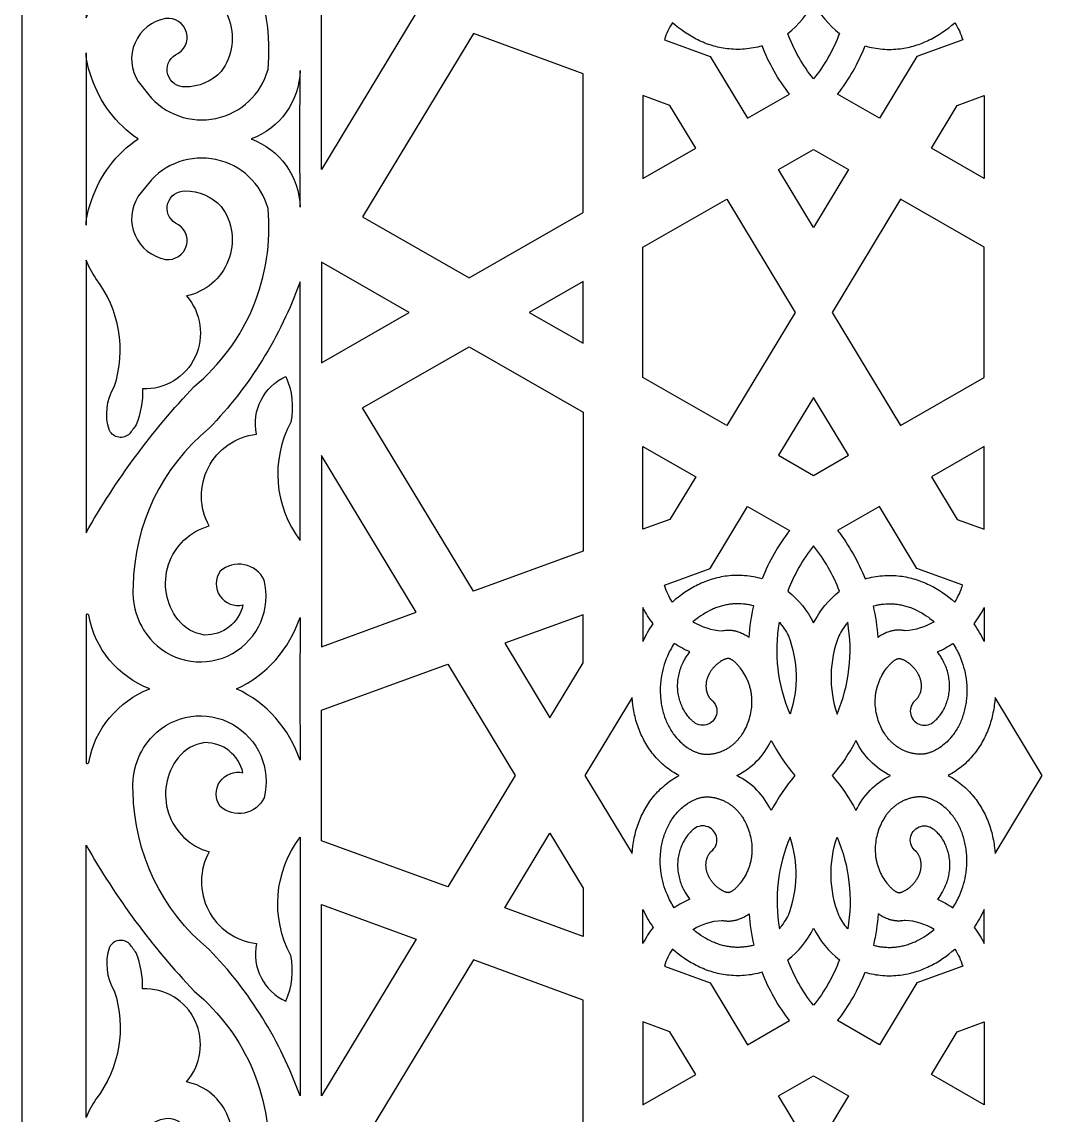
# Model space of a CAD drawing. Extents: x 481 to 1221, y 29 to 2104.
# Drawn here: x 481 to 958, y 1124 to 1635 of the extents above; entities that cross this region are included whole.
import ezdxf

# ---------------------------------------------------------------- set-up
doc = ezdxf.new("R2010")
doc.units = 0
doc.layers.add('DEFAULT_LAYER', color=1, linetype='CONTINUOUS')

msp = doc.modelspace()

# ---------------------------------------------------------------- linework, layer by layer
at = {"layer": 'DEFAULT_LAYER'}
for points in [[(481.12, 28.73), (1221.12, 28.73), (1221.12, 2103.73), (481.12, 2103.73)], [(621.12, 1655.34), (665.41, 1639.16), (621.12, 1565.92)], [(690.19, 1515.22), (743.43, 1545.75), (743.43, 1610.67), (692.14, 1629.4), (640.37, 1543.79)], [(783.99, 1595.86), (771.36, 1600.48), (771.36, 1561.76), (796.05, 1575.92)], [(918.25, 1595.86), (930.88, 1600.48), (930.88, 1561.76), (906.19, 1575.92)], [(834.74, 1565.91), (851.12, 1575.3), (867.5, 1565.91), (851.12, 1538.82)], [(842.49, 1499.12), (810.51, 1446.23), (771.36, 1468.68), (771.36, 1529.57), (810.51, 1552.01)], [(859.75, 1499.12), (891.73, 1446.23), (930.88, 1468.68), (930.88, 1529.57), (891.73, 1552.01)], [(621.12, 1522.63), (621.12, 1475.61), (662.12, 1499.12)], [(718.27, 1499.12), (743.43, 1484.69), (743.43, 1513.55)], [(690.19, 1483.02), (743.43, 1452.5), (743.43, 1387.57), (692.14, 1368.84), (640.37, 1454.46)], [(834.74, 1432.33), (851.12, 1422.94), (867.5, 1432.33), (851.12, 1459.42)], [(783.99, 1402.38), (771.36, 1397.76), (771.36, 1436.48), (796.05, 1422.32)], [(918.25, 1402.38), (930.88, 1397.76), (930.88, 1436.48), (906.19, 1422.32)], [(621.12, 1342.9), (665.41, 1359.08), (621.12, 1432.32)], [(727.93, 1309.66), (743.43, 1335.3), (743.43, 1357.83), (706.87, 1344.48)], [(621.12, 1313.17), (680.14, 1334.72), (711.61, 1282.67), (680.14, 1230.63), (621.12, 1252.18)], [(766.32, 1246.18), (766.46, 1247.99), (766.67, 1249.79), (766.8, 1250.69), (766.94, 1251.58), (767.1, 1252.47), (767.27, 1253.36), (767.46, 1254.25), (767.67, 1255.13), (767.89, 1256.01), (768.13, 1256.88), (768.39, 1257.75), (768.66, 1258.61), (768.94, 1259.47), (769.25, 1260.32), (769.57, 1261.17), (769.9, 1262.01), (770.25, 1262.84), (770.62, 1263.66), (771.01, 1264.48), (771.41, 1265.29), (771.82, 1266.09), (772.26, 1266.88), (772.71, 1267.66), (773.17, 1268.44), (773.66, 1269.2), (774.16, 1269.95), (774.67, 1270.7), (775.21, 1271.43), (775.76, 1272.15), (776.32, 1272.86), (776.95, 1273.61), (777.59, 1274.34), (778.25, 1275.06), (778.93, 1275.76), (779.63, 1276.45), (780.34, 1277.11), (781.07, 1277.76), (781.82, 1278.4), (782.57, 1279.01), (783.35, 1279.6), (784.14, 1280.17), (784.94, 1280.72), (785.75, 1281.24), (786.58, 1281.74), (787.42, 1282.22), (788.27, 1282.67), (787.42, 1283.13), (786.58, 1283.6), (785.75, 1284.11), (784.94, 1284.63), (784.14, 1285.18), (783.35, 1285.75), (782.57, 1286.34), (781.82, 1286.95), (781.07, 1287.58), (780.34, 1288.23), (779.63, 1288.9), (778.93, 1289.59), (778.25, 1290.29), (777.59, 1291.01), (776.95, 1291.74), (776.32, 1292.49), (775.76, 1293.2), (775.21, 1293.92), (774.67, 1294.65), (774.16, 1295.4), (773.66, 1296.15), (773.17, 1296.91), (772.71, 1297.69), (772.26, 1298.47), (771.82, 1299.26), (771.41, 1300.06), (771.01, 1300.87), (770.62, 1301.69), (770.25, 1302.51), (769.9, 1303.34), (769.57, 1304.18), (769.25, 1305.03), (768.94, 1305.88), (768.66, 1306.74), (768.39, 1307.6), (768.13, 1308.47), (767.89, 1309.34), (767.67, 1310.22), (767.46, 1311.1), (767.27, 1311.99), (767.1, 1312.88), (766.94, 1313.77), (766.8, 1314.66), (766.67, 1315.56), (766.46, 1317.36), (766.32, 1319.17), (744.25, 1282.67)], [(913.97, 1282.67), (914.82, 1282.22), (915.66, 1281.74), (916.49, 1281.24), (917.3, 1280.72), (918.1, 1280.17), (918.89, 1279.6), (919.67, 1279.01), (920.43, 1278.4), (921.17, 1277.76), (921.9, 1277.11), (922.61, 1276.45), (923.31, 1275.76), (923.99, 1275.06), (924.65, 1274.34), (925.29, 1273.61), (925.92, 1272.86), (926.49, 1272.15), (927.04, 1271.43), (927.57, 1270.7), (928.08, 1269.95), (928.58, 1269.2), (929.07, 1268.44), (929.53, 1267.66), (929.98, 1266.88), (930.42, 1266.09), (930.83, 1265.29), (931.24, 1264.48), (931.62, 1263.66), (931.99, 1262.84), (932.34, 1262.01), (932.68, 1261.17), (932.99, 1260.32), (933.3, 1259.47), (933.58, 1258.61), (933.86, 1257.75), (934.11, 1256.88), (934.35, 1256.01), (934.57, 1255.13), (934.78, 1254.25), (934.97, 1253.36), (935.14, 1252.47), (935.3, 1251.58), (935.45, 1250.69), (935.57, 1249.79), (935.78, 1247.99), (935.93, 1246.18), (958, 1282.67), (935.93, 1319.17), (935.78, 1317.36), (935.57, 1315.56), (935.45, 1314.66), (935.3, 1313.77), (935.14, 1312.88), (934.97, 1311.99), (934.78, 1311.1), (934.57, 1310.22), (934.35, 1309.34), (934.11, 1308.47), (933.86, 1307.6), (933.58, 1306.74), (933.3, 1305.88), (932.99, 1305.03), (932.68, 1304.18), (932.34, 1303.34), (931.99, 1302.51), (931.62, 1301.69), (931.24, 1300.87), (930.83, 1300.06), (930.42, 1299.26), (929.98, 1298.47), (929.53, 1297.69), (929.07, 1296.91), (928.58, 1296.15), (928.08, 1295.4), (927.57, 1294.65), (927.04, 1293.92), (926.49, 1293.2), (925.92, 1292.49), (925.29, 1291.74), (924.65, 1291.01), (923.99, 1290.29), (923.31, 1289.59), (922.61, 1288.9), (921.9, 1288.23), (921.17, 1287.58), (920.43, 1286.95), (919.67, 1286.34), (918.89, 1285.75), (918.1, 1285.18), (917.3, 1284.63), (916.49, 1284.11), (915.66, 1283.6), (914.82, 1283.13)], [(727.93, 1255.69), (743.43, 1230.05), (743.43, 1207.51), (706.87, 1220.86)], [(621.12, 1222.44), (665.41, 1206.27), (621.12, 1133.03)], [(690.19, 1082.33), (743.43, 1112.85), (743.43, 1177.78), (692.14, 1196.51), (640.37, 1110.89)], [(783.99, 1162.97), (771.36, 1167.58), (771.36, 1128.87), (796.05, 1143.03)], [(918.25, 1162.97), (930.88, 1167.58), (930.88, 1128.87), (906.19, 1143.03)], [(834.74, 1133.02), (851.12, 1142.41), (867.5, 1133.02), (851.12, 1105.93)]]:
    msp.add_lwpolyline(points, close=True, dxfattribs=at)
at = {"layer": 'DEFAULT_LAYER', "color": 0, "linetype": 'BYBLOCK'}
for points in [[(511.12, 1764.15), (511.12, 1636.79, -0.049502), (515.66, 1645.36, 0.249186), (524.33, 1695.94, -0.221174), (522.03, 1716.4, -0.503995), (531.48, 1717.92, -0.012908), (534.54, 1713.7, -0.104982), (537.54, 1696.99, -0.65857), (558.01, 1653.49, -0.545461), (574.32, 1611.65, -0.20519), (557.45, 1604.45, -0.770302), (552.89, 1619.48, 0.879331), (548.28, 1636.42, 0.536204), (535.51, 1606.95), (540.26, 1600.9, 0.608372), (596.19, 1612.67, 0.247353), (561.63, 1695.9, -0.061386)], [(511.12, 1620.47), (511.12, 1539.85, -0.087976), (513.73, 1551.47, -0.16599), (535.4, 1580.16, -0.16599), (513.73, 1608.85, -0.087976)], [(611.12, 1612.09, -0.307829), (588.26, 1580.16, -0.307829), (611.12, 1548.23), (611.03, 1580.16)], [(561.63, 1464.42, 0.247353), (596.19, 1547.65, 0.608372), (540.26, 1559.42), (535.51, 1553.37, 0.536204), (548.28, 1523.91, 0.879331), (552.89, 1540.84, -0.770302), (557.45, 1555.87, -0.20519), (574.32, 1548.67, -0.545461), (558.01, 1506.83, -0.65857), (537.54, 1463.33, -0.104982), (534.54, 1446.62, -0.012908), (531.48, 1442.4, -0.503995), (522.03, 1443.92, -0.221174), (524.33, 1464.38, 0.249186), (515.66, 1514.96, -0.049502), (511.12, 1523.53), (511.12, 1396.17, -0.061386)], [(568.65, 1444.96, 0.222108), (533.16, 1371.19, 0.219112), (542.45, 1345.09, 0.765251), (594.37, 1374.06, 0.497725), (573.77, 1378.14, 0.690956), (584.46, 1362.43, -0.356995), (566.53, 1348.34, -0.193457), (554.13, 1355.41, -0.533601), (568.64, 1399.32, -0.531304), (590.73, 1442.21, -0.349657), (604.46, 1469.15, -0.16007), (606.76, 1447.79, 0.291701), (611.12, 1392.51), (611.12, 1513.45, -0.107448)], [(511.12, 1288.46, 0.55483), (512.37, 1288.73, -0.263318), (540.93, 1323.19, -0.263318), (512.37, 1357.66, 0.55483), (511.12, 1357.93)], [(611.12, 1289.82, 0.206627), (581.46, 1323.19, 0.206627), (611.12, 1356.57), (611.01, 1323.19)], [(568.65, 1201.43, -0.222108), (533.16, 1275.2, -0.219112), (542.45, 1301.3, -0.765251), (594.37, 1272.32, -0.497725), (573.77, 1268.25, -0.690956), (584.46, 1283.96, 0.356995), (566.53, 1298.05, 0.193457), (554.13, 1290.98, 0.533601), (568.64, 1247.07, 0.531304), (590.73, 1204.18, 0.349657), (604.46, 1177.24, 0.16007), (606.76, 1198.6, -0.291701), (611.12, 1253.88), (611.12, 1132.94, 0.107448)], [(561.63, 1181.97, -0.247353), (596.19, 1098.74, -0.608372), (540.26, 1086.97), (535.51, 1093.02, -0.536204), (548.28, 1122.48, -0.879331), (552.89, 1105.55, 0.770302), (557.45, 1090.52, 0.20519), (574.32, 1097.72, 0.545461), (558.01, 1139.55, 0.65857), (537.54, 1183.06, 0.104982), (534.54, 1199.77, 0.012908), (531.48, 1203.99, 0.503995), (522.03, 1202.46, 0.221174), (524.33, 1182.01, -0.249186), (515.66, 1131.42, 0.049502), (511.12, 1122.86), (511.12, 1250.22, 0.061386)]]:
    msp.add_lwpolyline(points, format="xyb", close=True, dxfattribs=at)
at = {"layer": 'DEFAULT_LAYER'}
for points in [[(851.12, 1608.23, -0.079297), (839.02, 1629.47, 0.113638), (851.12, 1644.24, 0.113638), (863.22, 1629.47, -0.079297)], [(839.9, 1601.06, -0.071841), (827.07, 1623.63), (826.07, 1623.36), (825.06, 1623.11), (824.05, 1622.89), (823.03, 1622.69), (822.01, 1622.52), (820.98, 1622.37), (819.95, 1622.25), (818.91, 1622.16), (817.88, 1622.09), (816.84, 1622.04), (815.81, 1622.03), (814.77, 1622.04), (813.74, 1622.07), (812.71, 1622.13), (811.68, 1622.22), (810.66, 1622.33), (809.77, 1622.45), (808.89, 1622.59), (808.01, 1622.75), (807.13, 1622.93), (806.26, 1623.12), (805.4, 1623.34), (804.54, 1623.57), (803.68, 1623.82), (802.83, 1624.09), (801.98, 1624.38), (801.15, 1624.68), (800.31, 1625), (799.48, 1625.34), (798.66, 1625.69), (797.85, 1626.06), (797.04, 1626.45), (796.24, 1626.85), (795.44, 1627.26), (794.66, 1627.69), (793.88, 1628.14), (793.1, 1628.59), (792.34, 1629.07), (790.83, 1630.05), (789.36, 1631.09), (787.92, 1632.17), (786.51, 1633.31), (785.15, 1634.49, 0.073638), (781.44, 1626.53), (802.8, 1618.73), (820.29, 1589.81)], [(862.34, 1601.06, 0.071841), (875.17, 1623.63), (876.17, 1623.36), (877.18, 1623.11), (878.19, 1622.89), (879.21, 1622.69), (880.23, 1622.52), (881.26, 1622.37), (882.29, 1622.25), (883.33, 1622.16), (884.36, 1622.09), (885.4, 1622.04), (886.43, 1622.03), (887.47, 1622.04), (888.5, 1622.07), (889.53, 1622.13), (890.56, 1622.22), (891.58, 1622.33), (892.47, 1622.45), (893.35, 1622.59), (894.23, 1622.75), (895.11, 1622.93), (895.98, 1623.12), (896.84, 1623.34), (897.71, 1623.57), (898.56, 1623.82), (899.41, 1624.09), (900.26, 1624.38), (901.1, 1624.68), (901.93, 1625), (902.76, 1625.34), (903.58, 1625.69), (904.39, 1626.06), (905.2, 1626.45), (906, 1626.85), (906.8, 1627.26), (907.59, 1627.69), (908.37, 1628.14), (909.14, 1628.59), (909.9, 1629.07), (911.41, 1630.05), (912.88, 1631.09), (914.32, 1632.17), (915.73, 1633.31), (917.1, 1634.49, -0.073638), (920.8, 1626.53), (899.44, 1618.73), (881.95, 1589.81)], [(839.9, 1397.18, 0.071841), (827.07, 1374.61), (826.07, 1374.88), (825.06, 1375.13), (824.05, 1375.35), (823.03, 1375.55), (822.01, 1375.72), (820.98, 1375.87), (819.95, 1375.99), (818.91, 1376.08), (817.88, 1376.15), (816.84, 1376.2), (815.81, 1376.21), (814.77, 1376.21), (813.74, 1376.17), (812.71, 1376.11), (811.68, 1376.02), (810.66, 1375.91), (809.77, 1375.79), (808.89, 1375.65), (808.01, 1375.49), (807.13, 1375.31), (806.26, 1375.12), (805.4, 1374.9), (804.54, 1374.67), (803.68, 1374.42), (802.83, 1374.15), (801.98, 1373.86), (801.15, 1373.56), (800.31, 1373.24), (799.48, 1372.9), (798.66, 1372.55), (797.85, 1372.18), (797.04, 1371.79), (796.24, 1371.39), (795.44, 1370.98), (794.66, 1370.55), (793.88, 1370.11), (793.1, 1369.65), (792.34, 1369.18), (790.83, 1368.19), (789.36, 1367.15), (787.92, 1366.07), (786.51, 1364.93), (785.15, 1363.76, -0.073638), (781.44, 1371.71), (802.8, 1379.51), (820.29, 1408.43)], [(862.34, 1397.18, -0.071841), (875.17, 1374.61), (876.17, 1374.88), (877.18, 1375.13), (878.19, 1375.35), (879.21, 1375.55), (880.23, 1375.72), (881.26, 1375.87), (882.29, 1375.99), (883.33, 1376.08), (884.36, 1376.15), (885.4, 1376.2), (886.43, 1376.21), (887.47, 1376.21), (888.5, 1376.17), (889.53, 1376.11), (890.56, 1376.02), (891.58, 1375.91), (892.47, 1375.79), (893.35, 1375.65), (894.23, 1375.49), (895.11, 1375.31), (895.98, 1375.12), (896.84, 1374.9), (897.71, 1374.67), (898.56, 1374.42), (899.41, 1374.15), (900.26, 1373.86), (901.1, 1373.56), (901.93, 1373.24), (902.76, 1372.9), (903.58, 1372.55), (904.39, 1372.18), (905.2, 1371.79), (906, 1371.39), (906.8, 1370.98), (907.59, 1370.55), (908.37, 1370.11), (909.14, 1369.65), (909.9, 1369.18), (911.41, 1368.19), (912.88, 1367.15), (914.32, 1366.07), (915.73, 1364.93), (917.1, 1363.76, 0.073638), (920.8, 1371.71), (899.44, 1379.51), (881.95, 1408.43)], [(851.12, 1390.01, 0.079297), (839.02, 1368.77, -0.113638), (851.12, 1354, -0.113638), (863.22, 1368.77, 0.079297)], [(771.36, 1345.32, -0.042165), (776.14, 1353.6, -0.052169), (771.36, 1361.22)], [(820.99, 1347.27, -0.040906), (823.14, 1361.95), (822.25, 1362.18), (821.76, 1362.29), (821.28, 1362.4), (820.79, 1362.49), (820.29, 1362.58), (819.8, 1362.65), (819.31, 1362.72), (818.81, 1362.78), (818.32, 1362.84), (817.33, 1362.91), (816.83, 1362.94), (816.33, 1362.95), (815.84, 1362.96), (815.34, 1362.96), (814.84, 1362.95), (814.34, 1362.93), (813.86, 1362.91), (813.37, 1362.87), (812.88, 1362.83), (812.4, 1362.77), (811.86, 1362.7), (811.32, 1362.62), (810.78, 1362.53), (810.24, 1362.43), (809.69, 1362.31), (809.14, 1362.18), (808.59, 1362.04), (808.05, 1361.89), (807.51, 1361.73), (806.97, 1361.56), (806.43, 1361.38), (805.9, 1361.19), (805.35, 1360.98), (804.8, 1360.76), (804.26, 1360.53), (803.72, 1360.29), (802.66, 1359.79), (801.61, 1359.25), (800.54, 1358.65), (799.49, 1358.02), (798.47, 1357.36), (797.46, 1356.66), (796.77, 1356.15), (796.09, 1355.63), (795.42, 1355.1), (794.76, 1354.55, 0.119697), (808.26, 1350.35), (808.82, 1350.45), (809.38, 1350.53), (809.94, 1350.59), (810.22, 1350.61), (810.5, 1350.63), (810.78, 1350.64), (811.06, 1350.65), (811.34, 1350.65), (811.61, 1350.64), (811.89, 1350.64), (812.17, 1350.62), (812.44, 1350.6), (812.72, 1350.58), (812.99, 1350.55), (813.26, 1350.51), (813.54, 1350.47), (813.81, 1350.43), (814.08, 1350.37), (814.34, 1350.32), (814.61, 1350.26), (814.88, 1350.19), (815.15, 1350.12), (815.41, 1350.04), (815.94, 1349.88), (816.47, 1349.69), (816.99, 1349.49), (817.5, 1349.27), (818.02, 1349.03), (818.52, 1348.78), (819.03, 1348.51), (819.53, 1348.22), (820.02, 1347.92), (820.51, 1347.6)], [(881.25, 1347.27, 0.040906), (879.1, 1361.95), (879.99, 1362.18), (880.48, 1362.29), (880.97, 1362.4), (881.46, 1362.49), (881.95, 1362.58), (882.44, 1362.65), (882.93, 1362.72), (883.43, 1362.78), (883.92, 1362.84), (884.92, 1362.91), (885.41, 1362.94), (885.91, 1362.95), (886.41, 1362.96), (886.9, 1362.96), (887.4, 1362.95), (887.9, 1362.93), (888.38, 1362.91), (888.87, 1362.87), (889.36, 1362.83), (889.84, 1362.77), (890.39, 1362.7), (890.93, 1362.62), (891.46, 1362.53), (892, 1362.43), (892.55, 1362.31), (893.1, 1362.18), (893.65, 1362.04), (894.19, 1361.89), (894.74, 1361.73), (895.27, 1361.56), (895.81, 1361.38), (896.34, 1361.19), (896.89, 1360.98), (897.44, 1360.76), (897.98, 1360.53), (898.52, 1360.29), (899.58, 1359.79), (900.63, 1359.25), (901.7, 1358.65), (902.75, 1358.02), (903.78, 1357.36), (904.78, 1356.66), (905.47, 1356.15), (906.15, 1355.63), (906.83, 1355.1), (907.48, 1354.55, -0.119697), (893.98, 1350.35), (893.42, 1350.45), (892.86, 1350.53), (892.3, 1350.59), (892.02, 1350.61), (891.74, 1350.63), (891.46, 1350.64), (891.18, 1350.65), (890.9, 1350.65), (890.63, 1350.64), (890.35, 1350.64), (890.07, 1350.62), (889.8, 1350.6), (889.52, 1350.58), (889.25, 1350.55), (888.98, 1350.51), (888.71, 1350.47), (888.44, 1350.43), (888.17, 1350.37), (887.9, 1350.32), (887.63, 1350.26), (887.36, 1350.19), (887.09, 1350.12), (886.83, 1350.04), (886.3, 1349.88), (885.78, 1349.69), (885.25, 1349.49), (884.74, 1349.27), (884.23, 1349.03), (883.72, 1348.78), (883.21, 1348.51), (882.72, 1348.22), (882.22, 1347.92), (881.73, 1347.6)], [(930.88, 1345.32, 0.042165), (926.1, 1353.6, 0.052169), (930.88, 1361.22)], [(839.33, 1347.95, -0.175194), (840.13, 1311.39, -0.142079), (835.13, 1354.31, -0.057194)], [(862.91, 1347.95, 0.175194), (862.11, 1311.39, 0.142079), (867.11, 1354.31, 0.057194)], [(803.35, 1318.06, -1.00005), (795.26, 1307.56), (795.04, 1307.74), (794.82, 1307.92), (794.6, 1308.1), (794.38, 1308.29), (794.17, 1308.49), (793.96, 1308.69), (793.55, 1309.09), (793.15, 1309.52), (792.76, 1309.95), (792.39, 1310.41), (792.03, 1310.87), (791.68, 1311.34), (791.35, 1311.83), (791.03, 1312.32), (790.72, 1312.83), (790.43, 1313.34), (790.15, 1313.86), (789.89, 1314.39), (789.64, 1314.92), (789.35, 1315.57), (789.09, 1316.23), (788.85, 1316.9), (788.62, 1317.57), (788.42, 1318.25), (788.25, 1318.93), (788.09, 1319.62), (787.95, 1320.31), (787.84, 1321), (787.75, 1321.7), (787.67, 1322.4), (787.62, 1323.1), (787.59, 1323.8), (787.58, 1324.51), (787.59, 1325.21), (787.62, 1325.92), (787.67, 1326.62), (787.75, 1327.33), (787.84, 1328.03), (787.95, 1328.73), (788.09, 1329.44), (788.24, 1330.13), (788.41, 1330.83), (788.61, 1331.52), (788.82, 1332.21), (789.06, 1332.9), (789.31, 1333.58), (789.59, 1334.25), (789.88, 1334.92), (790.19, 1335.58), (790.53, 1336.24), (790.88, 1336.89), (791.15, 1337.36), (791.42, 1337.82), (791.71, 1338.27), (792, 1338.72), (792.31, 1339.17), (792.62, 1339.61), (792.94, 1340.05), (793.27, 1340.48, -0.0482), (785.97, 1344.45), (785.52, 1343.72), (785.08, 1342.98), (784.66, 1342.24), (784.25, 1341.49), (783.86, 1340.73), (783.48, 1339.96), (783.12, 1339.18), (782.78, 1338.4), (782.27, 1337.16), (781.8, 1335.9), (781.37, 1334.63), (780.98, 1333.35), (780.63, 1332.05), (780.33, 1330.74), (780.07, 1329.42), (779.86, 1328.1), (779.76, 1327.34), (779.67, 1326.59), (779.6, 1325.83), (779.55, 1325.07), (779.5, 1324.31), (779.48, 1323.54), (779.46, 1322.78), (779.47, 1322.02), (779.48, 1321.3), (779.51, 1320.57), (779.55, 1319.85), (779.61, 1319.12), (779.67, 1318.4), (779.76, 1317.68), (779.85, 1316.96), (779.96, 1316.24), (780.08, 1315.54), (780.21, 1314.84), (780.36, 1314.14), (780.52, 1313.45), (780.69, 1312.76), (780.88, 1312.07), (781.08, 1311.39), (781.3, 1310.71), (781.52, 1310.06), (781.75, 1309.41), (782, 1308.77), (782.26, 1308.13), (782.54, 1307.5), (782.82, 1306.88), (783.12, 1306.26), (783.44, 1305.64), (783.75, 1305.06), (784.08, 1304.48), (784.43, 1303.91), (784.78, 1303.35), (785.15, 1302.79), (785.53, 1302.25), (785.92, 1301.71), (786.33, 1301.19), (786.9, 1300.49), (787.5, 1299.81), (788.12, 1299.15), (788.76, 1298.51), (789.38, 1297.93), (790.02, 1297.37), (790.68, 1296.83), (791.36, 1296.31), (792.01, 1295.84), (792.35, 1295.62), (792.68, 1295.4), (793.03, 1295.19), (793.37, 1294.98), (793.72, 1294.79), (794.07, 1294.59), (794.4, 1294.42), (794.73, 1294.26), (795.06, 1294.1), (795.4, 1293.95), (795.74, 1293.81), (796.08, 1293.67), (796.42, 1293.54), (796.77, 1293.42), (797.09, 1293.31), (797.4, 1293.22), (797.72, 1293.13), (798.04, 1293.04), (798.36, 1292.97), (798.69, 1292.9), (799.01, 1292.84), (799.34, 1292.79), (799.66, 1292.75), (799.97, 1292.71), (800.29, 1292.68), (800.61, 1292.66), (800.93, 1292.65), (801.25, 1292.64), (801.57, 1292.65), (801.89, 1292.65), (802.24, 1292.67), (802.59, 1292.69), (802.94, 1292.72), (803.29, 1292.76), (803.63, 1292.81), (803.98, 1292.86), (804.33, 1292.92), (804.67, 1292.99), (805.04, 1293.06), (805.4, 1293.15), (805.77, 1293.24), (806.13, 1293.34), (806.49, 1293.44), (806.85, 1293.56), (807.2, 1293.68), (807.55, 1293.8), (807.92, 1293.94), (808.27, 1294.08), (808.63, 1294.23), (808.98, 1294.39), (809.33, 1294.55), (809.68, 1294.72), (810.02, 1294.9), (810.36, 1295.08), (810.69, 1295.26), (811.02, 1295.45), (811.34, 1295.65), (811.67, 1295.86), (811.98, 1296.07), (812.3, 1296.28), (812.6, 1296.5), (812.91, 1296.73), (813.22, 1296.97), (813.53, 1297.22), (813.83, 1297.48), (814.13, 1297.74), (814.42, 1298.01), (814.7, 1298.28), (814.98, 1298.56), (815.26, 1298.84), (815.54, 1299.14), (815.82, 1299.45), (816.09, 1299.76), (816.36, 1300.08), (816.62, 1300.41), (816.87, 1300.73), (817.12, 1301.07), (817.36, 1301.4), (817.61, 1301.76), (817.85, 1302.12), (818.31, 1302.85), (818.74, 1303.6), (819.16, 1304.36), (819.55, 1305.16), (819.92, 1305.97), (820.27, 1306.79), (820.59, 1307.62), (820.88, 1308.47), (821.15, 1309.33), (821.39, 1310.2), (821.61, 1311.08), (821.8, 1311.97), (821.96, 1312.88), (822.09, 1313.79), (822.2, 1314.7), (822.27, 1315.6), (822.31, 1316.49), (822.32, 1317.39), (822.3, 1318.29), (822.25, 1319.18), (822.21, 1319.62), (822.16, 1320.06), (822.11, 1320.5), (822.05, 1320.94), (821.98, 1321.38), (821.91, 1321.82), (821.82, 1322.26), (821.73, 1322.7), (821.63, 1323.14), (821.52, 1323.57), (821.4, 1324), (821.28, 1324.43), (821.15, 1324.86), (821.01, 1325.29), (820.85, 1325.73), (820.69, 1326.16), (820.53, 1326.6), (820.35, 1327.03), (820.16, 1327.45), (819.97, 1327.87), (819.77, 1328.29), (819.57, 1328.71), (819.16, 1329.48), (818.73, 1330.24), (818.27, 1330.98), (817.79, 1331.7), (817.32, 1332.37), (816.83, 1333.02), (816.57, 1333.34), (816.31, 1333.65), (816.04, 1333.96), (815.77, 1334.26), (815.52, 1334.53), (815.27, 1334.79), (815.01, 1335.05), (814.75, 1335.3), (814.42, 1335.59), (814.09, 1335.88), (813.87, 1336.06), (813.65, 1336.23), (813.42, 1336.4), (813.18, 1336.56), (813, 1336.68), (812.81, 1336.8), (812.62, 1336.91), (812.42, 1337.02), (812.28, 1337.09), (812.14, 1337.15), (812, 1337.21), (811.93, 1337.24), (811.85, 1337.27), (811.77, 1337.3), (811.73, 1337.32), (811.69, 1337.33), (811.64, 1337.34), (811.6, 1337.35), (811.56, 1337.36), (811.51, 1337.37), (811.47, 1337.38), (811.43, 1337.39), (811.39, 1337.39), (811.37, 1337.39), (811.35, 1337.39), (811.33, 1337.4), (811.31, 1337.4), (811.27, 1337.4), (811.22, 1337.4), (811.18, 1337.39), (811.14, 1337.39), (811.1, 1337.39), (811.02, 1337.38), (810.94, 1337.37), (810.86, 1337.36), (810.7, 1337.33), (810.55, 1337.29), (810.39, 1337.26), (810.28, 1337.22), (810.17, 1337.19), (809.95, 1337.12), (809.74, 1337.04), (809.52, 1336.96), (809.25, 1336.84), (808.98, 1336.72), (808.72, 1336.59), (808.46, 1336.45), (808.27, 1336.34), (808.07, 1336.23), (807.69, 1335.99), (807.31, 1335.74), (806.95, 1335.48), (806.64, 1335.25), (806.34, 1335.01), (806.05, 1334.76), (805.76, 1334.51), (805.47, 1334.24), (805.18, 1333.97), (804.9, 1333.68), (804.63, 1333.4), (804.37, 1333.1), (804.11, 1332.8), (803.86, 1332.5), (803.61, 1332.19), (803.39, 1331.88), (803.17, 1331.58), (802.96, 1331.26), (802.75, 1330.94), (802.63, 1330.74), (802.5, 1330.52), (802.38, 1330.31), (802.27, 1330.1), (802.16, 1329.88), (802.05, 1329.66), (801.94, 1329.44), (801.85, 1329.22), (801.74, 1328.96), (801.63, 1328.7), (801.54, 1328.44), (801.44, 1328.17), (801.36, 1327.91), (801.28, 1327.64), (801.21, 1327.37), (801.14, 1327.1), (801.06, 1326.73), (800.99, 1326.35), (800.93, 1325.97), (800.89, 1325.6), (800.85, 1325.22), (800.84, 1324.83), (800.83, 1324.64), (800.83, 1324.45), (800.83, 1324.26), (800.84, 1324.07), (800.85, 1323.83), (800.87, 1323.59), (800.89, 1323.35), (800.92, 1323.11), (800.96, 1322.87), (801, 1322.63), (801.05, 1322.39), (801.1, 1322.16), (801.16, 1321.93), (801.22, 1321.7), (801.29, 1321.48), (801.36, 1321.26), (801.44, 1321.04), (801.52, 1320.82), (801.61, 1320.6), (801.7, 1320.39), (801.8, 1320.18), (801.91, 1319.98), (802.01, 1319.78), (802.13, 1319.58), (802.23, 1319.4), (802.35, 1319.23), (802.46, 1319.05), (802.58, 1318.89), (802.68, 1318.76), (802.79, 1318.63), (802.89, 1318.5), (803, 1318.38), (803.07, 1318.31), (803.14, 1318.24), (803.21, 1318.18), (803.28, 1318.11), (803.32, 1318.09)], [(898.89, 1318.06, 1.00005), (906.98, 1307.56), (907.2, 1307.74), (907.43, 1307.92), (907.64, 1308.1), (907.86, 1308.29), (908.07, 1308.49), (908.28, 1308.69), (908.69, 1309.09), (909.09, 1309.52), (909.48, 1309.95), (909.85, 1310.41), (910.21, 1310.87), (910.56, 1311.34), (910.89, 1311.83), (911.21, 1312.32), (911.52, 1312.83), (911.81, 1313.34), (912.09, 1313.86), (912.35, 1314.39), (912.6, 1314.92), (912.89, 1315.57), (913.15, 1316.23), (913.4, 1316.9), (913.62, 1317.57), (913.82, 1318.25), (913.99, 1318.93), (914.15, 1319.62), (914.29, 1320.31), (914.4, 1321), (914.5, 1321.7), (914.57, 1322.4), (914.62, 1323.1), (914.65, 1323.8), (914.66, 1324.51), (914.65, 1325.21), (914.62, 1325.92), (914.57, 1326.62), (914.5, 1327.33), (914.4, 1328.03), (914.29, 1328.73), (914.16, 1329.44), (914, 1330.13), (913.83, 1330.83), (913.63, 1331.52), (913.42, 1332.21), (913.18, 1332.9), (912.93, 1333.58), (912.66, 1334.25), (912.36, 1334.92), (912.05, 1335.58), (911.71, 1336.24), (911.36, 1336.89), (911.09, 1337.36), (910.82, 1337.82), (910.53, 1338.27), (910.24, 1338.72), (909.93, 1339.17), (909.62, 1339.61), (909.3, 1340.05), (908.97, 1340.48, 0.0482), (916.27, 1344.45), (916.72, 1343.72), (917.16, 1342.98), (917.58, 1342.24), (917.99, 1341.49), (918.38, 1340.73), (918.76, 1339.96), (919.12, 1339.18), (919.46, 1338.4), (919.97, 1337.16), (920.44, 1335.9), (920.87, 1334.63), (921.26, 1333.35), (921.61, 1332.05), (921.91, 1330.74), (922.17, 1329.42), (922.38, 1328.1), (922.48, 1327.34), (922.57, 1326.59), (922.64, 1325.83), (922.69, 1325.07), (922.74, 1324.31), (922.76, 1323.54), (922.78, 1322.78), (922.78, 1322.02), (922.76, 1321.3), (922.73, 1320.57), (922.69, 1319.85), (922.64, 1319.12), (922.57, 1318.4), (922.49, 1317.68), (922.39, 1316.96), (922.28, 1316.24), (922.16, 1315.54), (922.03, 1314.84), (921.88, 1314.14), (921.72, 1313.45), (921.55, 1312.76), (921.36, 1312.07), (921.16, 1311.39), (920.94, 1310.71), (920.72, 1310.06), (920.49, 1309.41), (920.24, 1308.77), (919.98, 1308.13), (919.71, 1307.5), (919.42, 1306.88), (919.12, 1306.26), (918.8, 1305.64), (918.49, 1305.06), (918.16, 1304.48), (917.81, 1303.91), (917.46, 1303.35), (917.09, 1302.79), (916.71, 1302.25), (916.32, 1301.71), (915.91, 1301.19), (915.34, 1300.49), (914.74, 1299.81), (914.12, 1299.15), (913.48, 1298.51), (912.86, 1297.93), (912.22, 1297.37), (911.56, 1296.83), (910.89, 1296.31), (910.23, 1295.84), (909.9, 1295.62), (909.56, 1295.4), (909.22, 1295.19), (908.87, 1294.98), (908.52, 1294.79), (908.17, 1294.59), (907.84, 1294.42), (907.51, 1294.26), (907.18, 1294.1), (906.84, 1293.95), (906.5, 1293.81), (906.16, 1293.67), (905.82, 1293.54), (905.47, 1293.42), (905.16, 1293.31), (904.84, 1293.22), (904.52, 1293.13), (904.2, 1293.04), (903.88, 1292.97), (903.55, 1292.9), (903.23, 1292.84), (902.9, 1292.79), (902.58, 1292.75), (902.27, 1292.71), (901.95, 1292.68), (901.63, 1292.66), (901.31, 1292.65), (900.99, 1292.64), (900.67, 1292.65), (900.35, 1292.65), (900, 1292.67), (899.65, 1292.69), (899.3, 1292.72), (898.95, 1292.76), (898.61, 1292.81), (898.26, 1292.86), (897.91, 1292.92), (897.57, 1292.99), (897.2, 1293.06), (896.84, 1293.15), (896.47, 1293.24), (896.11, 1293.34), (895.75, 1293.44), (895.4, 1293.56), (895.04, 1293.68), (894.69, 1293.8), (894.33, 1293.94), (893.97, 1294.08), (893.61, 1294.23), (893.26, 1294.39), (892.91, 1294.55), (892.57, 1294.72), (892.22, 1294.9), (891.88, 1295.08), (891.55, 1295.26), (891.22, 1295.45), (890.9, 1295.65), (890.58, 1295.86), (890.26, 1296.07), (889.95, 1296.28), (889.64, 1296.5), (889.33, 1296.73), (889.02, 1296.97), (888.71, 1297.22), (888.41, 1297.48), (888.12, 1297.74), (887.82, 1298.01), (887.54, 1298.28), (887.26, 1298.56), (886.98, 1298.84), (886.7, 1299.14), (886.42, 1299.45), (886.15, 1299.76), (885.88, 1300.08), (885.62, 1300.41), (885.37, 1300.73), (885.12, 1301.07), (884.88, 1301.4), (884.63, 1301.76), (884.39, 1302.12), (883.93, 1302.85), (883.5, 1303.6), (883.09, 1304.36), (882.69, 1305.16), (882.32, 1305.97), (881.97, 1306.79), (881.66, 1307.62), (881.36, 1308.47), (881.09, 1309.33), (880.85, 1310.2), (880.63, 1311.08), (880.44, 1311.97), (880.28, 1312.88), (880.15, 1313.79), (880.05, 1314.7), (879.97, 1315.6), (879.93, 1316.49), (879.92, 1317.39), (879.94, 1318.29), (880, 1319.18), (880.03, 1319.62), (880.08, 1320.06), (880.13, 1320.5), (880.19, 1320.94), (880.26, 1321.38), (880.34, 1321.82), (880.42, 1322.26), (880.51, 1322.7), (880.61, 1323.14), (880.72, 1323.57), (880.84, 1324), (880.96, 1324.43), (881.1, 1324.86), (881.23, 1325.29), (881.39, 1325.73), (881.55, 1326.16), (881.72, 1326.6), (881.89, 1327.03), (882.08, 1327.45), (882.27, 1327.87), (882.47, 1328.29), (882.67, 1328.71), (883.08, 1329.48), (883.51, 1330.24), (883.97, 1330.98), (884.45, 1331.7), (884.92, 1332.37), (885.42, 1333.02), (885.67, 1333.34), (885.93, 1333.65), (886.2, 1333.96), (886.47, 1334.26), (886.72, 1334.53), (886.97, 1334.79), (887.23, 1335.05), (887.49, 1335.3), (887.82, 1335.59), (888.15, 1335.88), (888.37, 1336.06), (888.6, 1336.23), (888.83, 1336.4), (889.06, 1336.56), (889.24, 1336.68), (889.43, 1336.8), (889.63, 1336.91), (889.82, 1337.02), (889.96, 1337.09), (890.1, 1337.15), (890.24, 1337.21), (890.31, 1337.24), (890.39, 1337.27), (890.47, 1337.3), (890.51, 1337.32), (890.56, 1337.33), (890.6, 1337.34), (890.64, 1337.35), (890.68, 1337.36), (890.73, 1337.37), (890.77, 1337.38), (890.81, 1337.39), (890.85, 1337.39), (890.87, 1337.39), (890.89, 1337.39), (890.91, 1337.4), (890.93, 1337.4), (890.98, 1337.4), (891.02, 1337.4), (891.06, 1337.39), (891.1, 1337.39), (891.14, 1337.39), (891.23, 1337.38), (891.3, 1337.37), (891.38, 1337.36), (891.54, 1337.33), (891.69, 1337.29), (891.85, 1337.26), (891.96, 1337.22), (892.07, 1337.19), (892.29, 1337.12), (892.51, 1337.04), (892.72, 1336.96), (892.99, 1336.84), (893.26, 1336.72), (893.52, 1336.59), (893.78, 1336.45), (893.98, 1336.34), (894.17, 1336.23), (894.55, 1335.99), (894.93, 1335.74), (895.29, 1335.48), (895.6, 1335.25), (895.9, 1335.01), (896.19, 1334.76), (896.48, 1334.51), (896.77, 1334.24), (897.06, 1333.97), (897.34, 1333.68), (897.61, 1333.4), (897.88, 1333.1), (898.13, 1332.8), (898.38, 1332.5), (898.63, 1332.19), (898.85, 1331.88), (899.07, 1331.58), (899.28, 1331.26), (899.49, 1330.94), (899.62, 1330.74), (899.74, 1330.52), (899.86, 1330.31), (899.97, 1330.1), (900.09, 1329.88), (900.19, 1329.66), (900.3, 1329.44), (900.4, 1329.22), (900.51, 1328.96), (900.61, 1328.7), (900.71, 1328.44), (900.8, 1328.17), (900.88, 1327.91), (900.96, 1327.64), (901.04, 1327.37), (901.1, 1327.1), (901.18, 1326.73), (901.25, 1326.35), (901.31, 1325.97), (901.36, 1325.6), (901.39, 1325.22), (901.41, 1324.83), (901.41, 1324.64), (901.41, 1324.45), (901.41, 1324.26), (901.4, 1324.07), (901.39, 1323.83), (901.37, 1323.59), (901.35, 1323.35), (901.32, 1323.11), (901.28, 1322.87), (901.24, 1322.63), (901.19, 1322.39), (901.14, 1322.16), (901.09, 1321.93), (901.02, 1321.7), (900.96, 1321.48), (900.88, 1321.26), (900.8, 1321.04), (900.72, 1320.82), (900.63, 1320.6), (900.54, 1320.39), (900.44, 1320.18), (900.34, 1319.98), (900.23, 1319.78), (900.11, 1319.58), (900.01, 1319.4), (899.9, 1319.23), (899.78, 1319.05), (899.66, 1318.89), (899.56, 1318.76), (899.46, 1318.63), (899.35, 1318.5), (899.24, 1318.38), (899.17, 1318.31), (899.1, 1318.24), (899.03, 1318.18), (898.96, 1318.11), (898.93, 1318.09)], [(831.32, 1299.06, 0.05462), (842.41, 1282.67, 0.05462), (831.32, 1266.29, 0.17), (815.21, 1282.67, 0.17)], [(859.83, 1282.67, -0.05462), (870.92, 1266.29, -0.17), (887.03, 1282.67, -0.17), (870.92, 1299.06, -0.05462)], [(803.35, 1247.29, 1.00005), (795.26, 1257.79), (795.04, 1257.61), (794.82, 1257.43), (794.6, 1257.24), (794.38, 1257.05), (794.17, 1256.86), (793.96, 1256.66), (793.55, 1256.25), (793.15, 1255.83), (792.76, 1255.39), (792.39, 1254.94), (792.03, 1254.48), (791.68, 1254.01), (791.35, 1253.52), (791.03, 1253.03), (790.72, 1252.52), (790.43, 1252.01), (790.15, 1251.49), (789.89, 1250.96), (789.64, 1250.43), (789.35, 1249.78), (789.09, 1249.12), (788.85, 1248.45), (788.62, 1247.78), (788.42, 1247.1), (788.25, 1246.42), (788.09, 1245.73), (787.95, 1245.04), (787.84, 1244.35), (787.75, 1243.65), (787.67, 1242.95), (787.62, 1242.25), (787.59, 1241.55), (787.58, 1240.84), (787.59, 1240.14), (787.62, 1239.43), (787.67, 1238.73), (787.75, 1238.02), (787.84, 1237.32), (787.95, 1236.61), (788.09, 1235.91), (788.24, 1235.22), (788.41, 1234.52), (788.61, 1233.83), (788.82, 1233.14), (789.06, 1232.45), (789.31, 1231.77), (789.59, 1231.1), (789.88, 1230.43), (790.19, 1229.76), (790.53, 1229.11), (790.88, 1228.46), (791.15, 1227.99), (791.42, 1227.53), (791.71, 1227.08), (792, 1226.63), (792.31, 1226.18), (792.62, 1225.74), (792.94, 1225.3), (793.27, 1224.87, 0.0482), (785.97, 1220.9), (785.52, 1221.63), (785.08, 1222.37), (784.66, 1223.11), (784.25, 1223.86), (783.86, 1224.62), (783.48, 1225.39), (783.12, 1226.16), (782.78, 1226.95), (782.27, 1228.19), (781.8, 1229.45), (781.37, 1230.72), (780.98, 1232), (780.63, 1233.3), (780.33, 1234.61), (780.07, 1235.93), (779.86, 1237.25), (779.76, 1238.01), (779.67, 1238.76), (779.6, 1239.52), (779.55, 1240.28), (779.5, 1241.04), (779.48, 1241.8), (779.46, 1242.57), (779.47, 1243.33), (779.48, 1244.05), (779.51, 1244.78), (779.55, 1245.5), (779.61, 1246.23), (779.67, 1246.95), (779.76, 1247.67), (779.85, 1248.39), (779.96, 1249.11), (780.08, 1249.81), (780.21, 1250.51), (780.36, 1251.2), (780.52, 1251.9), (780.69, 1252.59), (780.88, 1253.27), (781.08, 1253.96), (781.3, 1254.64), (781.52, 1255.29), (781.75, 1255.94), (782, 1256.58), (782.26, 1257.22), (782.54, 1257.85), (782.82, 1258.47), (783.12, 1259.09), (783.44, 1259.71), (783.75, 1260.29), (784.08, 1260.87), (784.43, 1261.44), (784.78, 1262), (785.15, 1262.55), (785.53, 1263.1), (785.92, 1263.64), (786.33, 1264.16), (786.9, 1264.86), (787.5, 1265.54), (788.12, 1266.2), (788.76, 1266.84), (789.38, 1267.42), (790.02, 1267.98), (790.68, 1268.52), (791.36, 1269.04), (792.01, 1269.5), (792.35, 1269.73), (792.68, 1269.95), (793.03, 1270.16), (793.37, 1270.36), (793.72, 1270.56), (794.07, 1270.76), (794.4, 1270.93), (794.73, 1271.09), (795.06, 1271.25), (795.4, 1271.4), (795.74, 1271.54), (796.08, 1271.68), (796.42, 1271.81), (796.77, 1271.93), (797.09, 1272.03), (797.4, 1272.13), (797.72, 1272.22), (798.04, 1272.3), (798.36, 1272.38), (798.69, 1272.45), (799.01, 1272.51), (799.34, 1272.56), (799.66, 1272.6), (799.97, 1272.64), (800.29, 1272.67), (800.61, 1272.69), (800.93, 1272.7), (801.25, 1272.7), (801.57, 1272.7), (801.89, 1272.7), (802.24, 1272.68), (802.59, 1272.66), (802.94, 1272.63), (803.29, 1272.59), (803.63, 1272.54), (803.98, 1272.49), (804.33, 1272.43), (804.67, 1272.36), (805.04, 1272.29), (805.4, 1272.2), (805.77, 1272.11), (806.13, 1272.01), (806.49, 1271.9), (806.85, 1271.79), (807.2, 1271.67), (807.55, 1271.55), (807.92, 1271.41), (808.27, 1271.27), (808.63, 1271.12), (808.98, 1270.96), (809.33, 1270.8), (809.68, 1270.63), (810.02, 1270.45), (810.36, 1270.27), (810.69, 1270.09), (811.02, 1269.89), (811.34, 1269.7), (811.67, 1269.49), (811.98, 1269.28), (812.3, 1269.07), (812.6, 1268.85), (812.91, 1268.62), (813.22, 1268.38), (813.53, 1268.13), (813.83, 1267.87), (814.13, 1267.61), (814.42, 1267.34), (814.7, 1267.07), (814.98, 1266.79), (815.26, 1266.51), (815.54, 1266.21), (815.82, 1265.9), (816.09, 1265.59), (816.36, 1265.27), (816.62, 1264.94), (816.87, 1264.62), (817.12, 1264.28), (817.36, 1263.95), (817.61, 1263.59), (817.85, 1263.23), (818.31, 1262.5), (818.74, 1261.75), (819.16, 1260.99), (819.55, 1260.19), (819.92, 1259.38), (820.27, 1258.56), (820.59, 1257.73), (820.88, 1256.88), (821.15, 1256.02), (821.39, 1255.15), (821.61, 1254.27), (821.8, 1253.37), (821.96, 1252.47), (822.09, 1251.56), (822.2, 1250.65), (822.27, 1249.75), (822.31, 1248.86), (822.32, 1247.96), (822.3, 1247.06), (822.25, 1246.17), (822.21, 1245.73), (822.16, 1245.29), (822.11, 1244.84), (822.05, 1244.4), (821.98, 1243.97), (821.91, 1243.53), (821.82, 1243.09), (821.73, 1242.65), (821.63, 1242.21), (821.52, 1241.78), (821.4, 1241.35), (821.28, 1240.91), (821.15, 1240.49), (821.01, 1240.06), (820.85, 1239.62), (820.69, 1239.19), (820.53, 1238.75), (820.35, 1238.32), (820.16, 1237.9), (819.97, 1237.47), (819.77, 1237.05), (819.57, 1236.64), (819.16, 1235.87), (818.73, 1235.11), (818.27, 1234.37), (817.79, 1233.64), (817.32, 1232.98), (816.83, 1232.33), (816.57, 1232.01), (816.31, 1231.7), (816.04, 1231.39), (815.77, 1231.08), (815.52, 1230.82), (815.27, 1230.56), (815.01, 1230.3), (814.75, 1230.05), (814.42, 1229.76), (814.09, 1229.47), (813.87, 1229.29), (813.65, 1229.12), (813.42, 1228.95), (813.18, 1228.79), (813, 1228.67), (812.81, 1228.55), (812.62, 1228.44), (812.42, 1228.33), (812.28, 1228.26), (812.14, 1228.2), (812, 1228.13), (811.93, 1228.11), (811.85, 1228.08), (811.77, 1228.05), (811.73, 1228.03), (811.69, 1228.02), (811.64, 1228.01), (811.6, 1228), (811.56, 1227.99), (811.51, 1227.98), (811.47, 1227.97), (811.43, 1227.96), (811.39, 1227.96), (811.37, 1227.96), (811.35, 1227.95), (811.33, 1227.95), (811.31, 1227.95), (811.27, 1227.95), (811.22, 1227.95), (811.18, 1227.95), (811.14, 1227.96), (811.1, 1227.96), (811.02, 1227.97), (810.94, 1227.98), (810.86, 1227.99), (810.7, 1228.02), (810.55, 1228.06), (810.39, 1228.09), (810.28, 1228.12), (810.17, 1228.16), (809.95, 1228.23), (809.74, 1228.31), (809.52, 1228.39), (809.25, 1228.51), (808.98, 1228.63), (808.72, 1228.76), (808.46, 1228.9), (808.27, 1229.01), (808.07, 1229.12), (807.69, 1229.36), (807.31, 1229.61), (806.95, 1229.87), (806.64, 1230.1), (806.34, 1230.34), (806.05, 1230.59), (805.76, 1230.84), (805.47, 1231.11), (805.18, 1231.38), (804.9, 1231.66), (804.63, 1231.95), (804.37, 1232.25), (804.11, 1232.54), (803.86, 1232.85), (803.61, 1233.16), (803.39, 1233.46), (803.17, 1233.77), (802.96, 1234.09), (802.75, 1234.41), (802.63, 1234.61), (802.5, 1234.82), (802.38, 1235.04), (802.27, 1235.25), (802.16, 1235.47), (802.05, 1235.69), (801.94, 1235.91), (801.85, 1236.13), (801.74, 1236.39), (801.63, 1236.65), (801.54, 1236.91), (801.44, 1237.18), (801.36, 1237.44), (801.28, 1237.71), (801.21, 1237.98), (801.14, 1238.25), (801.06, 1238.62), (800.99, 1239), (800.93, 1239.38), (800.89, 1239.75), (800.85, 1240.13), (800.84, 1240.51), (800.83, 1240.7), (800.83, 1240.9), (800.83, 1241.09), (800.84, 1241.28), (800.85, 1241.52), (800.87, 1241.76), (800.89, 1242), (800.92, 1242.24), (800.96, 1242.48), (801, 1242.72), (801.05, 1242.96), (801.1, 1243.19), (801.16, 1243.42), (801.22, 1243.65), (801.29, 1243.87), (801.36, 1244.09), (801.44, 1244.31), (801.52, 1244.53), (801.61, 1244.75), (801.7, 1244.96), (801.8, 1245.17), (801.91, 1245.37), (802.01, 1245.57), (802.13, 1245.77), (802.23, 1245.95), (802.35, 1246.12), (802.46, 1246.29), (802.58, 1246.46), (802.68, 1246.59), (802.79, 1246.72), (802.89, 1246.85), (803, 1246.97), (803.07, 1247.04), (803.14, 1247.11), (803.21, 1247.17), (803.28, 1247.23), (803.32, 1247.26)], [(898.89, 1247.29, -1.00005), (906.98, 1257.79), (907.2, 1257.61), (907.43, 1257.43), (907.64, 1257.24), (907.86, 1257.05), (908.07, 1256.86), (908.28, 1256.66), (908.69, 1256.25), (909.09, 1255.83), (909.48, 1255.39), (909.85, 1254.94), (910.21, 1254.48), (910.56, 1254.01), (910.89, 1253.52), (911.21, 1253.03), (911.52, 1252.52), (911.81, 1252.01), (912.09, 1251.49), (912.35, 1250.96), (912.6, 1250.43), (912.89, 1249.78), (913.15, 1249.12), (913.4, 1248.45), (913.62, 1247.78), (913.82, 1247.1), (913.99, 1246.42), (914.15, 1245.73), (914.29, 1245.04), (914.4, 1244.35), (914.5, 1243.65), (914.57, 1242.95), (914.62, 1242.25), (914.65, 1241.55), (914.66, 1240.84), (914.65, 1240.14), (914.62, 1239.43), (914.57, 1238.73), (914.5, 1238.02), (914.4, 1237.32), (914.29, 1236.61), (914.16, 1235.91), (914, 1235.22), (913.83, 1234.52), (913.63, 1233.83), (913.42, 1233.14), (913.18, 1232.45), (912.93, 1231.77), (912.66, 1231.1), (912.36, 1230.43), (912.05, 1229.76), (911.71, 1229.11), (911.36, 1228.46), (911.09, 1227.99), (910.82, 1227.53), (910.53, 1227.08), (910.24, 1226.63), (909.93, 1226.18), (909.62, 1225.74), (909.3, 1225.3), (908.97, 1224.87, -0.0482), (916.27, 1220.9), (916.72, 1221.63), (917.16, 1222.37), (917.58, 1223.11), (917.99, 1223.86), (918.38, 1224.62), (918.76, 1225.39), (919.12, 1226.16), (919.46, 1226.95), (919.97, 1228.19), (920.44, 1229.45), (920.87, 1230.72), (921.26, 1232), (921.61, 1233.3), (921.91, 1234.61), (922.17, 1235.93), (922.38, 1237.25), (922.48, 1238.01), (922.57, 1238.76), (922.64, 1239.52), (922.69, 1240.28), (922.74, 1241.04), (922.76, 1241.8), (922.78, 1242.57), (922.78, 1243.33), (922.76, 1244.05), (922.73, 1244.78), (922.69, 1245.5), (922.64, 1246.23), (922.57, 1246.95), (922.49, 1247.67), (922.39, 1248.39), (922.28, 1249.11), (922.16, 1249.81), (922.03, 1250.51), (921.88, 1251.2), (921.72, 1251.9), (921.55, 1252.59), (921.36, 1253.27), (921.16, 1253.96), (920.94, 1254.64), (920.72, 1255.29), (920.49, 1255.94), (920.24, 1256.58), (919.98, 1257.22), (919.71, 1257.85), (919.42, 1258.47), (919.12, 1259.09), (918.8, 1259.71), (918.49, 1260.29), (918.16, 1260.87), (917.81, 1261.44), (917.46, 1262), (917.09, 1262.55), (916.71, 1263.1), (916.32, 1263.64), (915.91, 1264.16), (915.34, 1264.86), (914.74, 1265.54), (914.12, 1266.2), (913.48, 1266.84), (912.86, 1267.42), (912.22, 1267.98), (911.56, 1268.52), (910.89, 1269.04), (910.23, 1269.5), (909.9, 1269.73), (909.56, 1269.95), (909.22, 1270.16), (908.87, 1270.36), (908.52, 1270.56), (908.17, 1270.76), (907.84, 1270.93), (907.51, 1271.09), (907.18, 1271.25), (906.84, 1271.4), (906.5, 1271.54), (906.16, 1271.68), (905.82, 1271.81), (905.47, 1271.93), (905.16, 1272.03), (904.84, 1272.13), (904.52, 1272.22), (904.2, 1272.3), (903.88, 1272.38), (903.55, 1272.45), (903.23, 1272.51), (902.9, 1272.56), (902.58, 1272.6), (902.27, 1272.64), (901.95, 1272.67), (901.63, 1272.69), (901.31, 1272.7), (900.99, 1272.7), (900.67, 1272.7), (900.35, 1272.7), (900, 1272.68), (899.65, 1272.66), (899.3, 1272.63), (898.95, 1272.59), (898.61, 1272.54), (898.26, 1272.49), (897.91, 1272.43), (897.57, 1272.36), (897.2, 1272.29), (896.84, 1272.2), (896.47, 1272.11), (896.11, 1272.01), (895.75, 1271.9), (895.4, 1271.79), (895.04, 1271.67), (894.69, 1271.55), (894.33, 1271.41), (893.97, 1271.27), (893.61, 1271.12), (893.26, 1270.96), (892.91, 1270.8), (892.57, 1270.63), (892.22, 1270.45), (891.88, 1270.27), (891.55, 1270.09), (891.22, 1269.89), (890.9, 1269.7), (890.58, 1269.49), (890.26, 1269.28), (889.95, 1269.07), (889.64, 1268.85), (889.33, 1268.62), (889.02, 1268.38), (888.71, 1268.13), (888.41, 1267.87), (888.12, 1267.61), (887.82, 1267.34), (887.54, 1267.07), (887.26, 1266.79), (886.98, 1266.51), (886.7, 1266.21), (886.42, 1265.9), (886.15, 1265.59), (885.88, 1265.27), (885.62, 1264.94), (885.37, 1264.62), (885.12, 1264.28), (884.88, 1263.95), (884.63, 1263.59), (884.39, 1263.23), (883.93, 1262.5), (883.5, 1261.75), (883.09, 1260.99), (882.69, 1260.19), (882.32, 1259.38), (881.97, 1258.56), (881.66, 1257.73), (881.36, 1256.88), (881.09, 1256.02), (880.85, 1255.15), (880.63, 1254.27), (880.44, 1253.37), (880.28, 1252.47), (880.15, 1251.56), (880.05, 1250.65), (879.97, 1249.75), (879.93, 1248.86), (879.92, 1247.96), (879.94, 1247.06), (880, 1246.17), (880.03, 1245.73), (880.08, 1245.29), (880.13, 1244.84), (880.19, 1244.4), (880.26, 1243.97), (880.34, 1243.53), (880.42, 1243.09), (880.51, 1242.65), (880.61, 1242.21), (880.72, 1241.78), (880.84, 1241.35), (880.96, 1240.91), (881.1, 1240.49), (881.23, 1240.06), (881.39, 1239.62), (881.55, 1239.19), (881.72, 1238.75), (881.89, 1238.32), (882.08, 1237.9), (882.27, 1237.47), (882.47, 1237.05), (882.67, 1236.64), (883.08, 1235.87), (883.51, 1235.11), (883.97, 1234.37), (884.45, 1233.64), (884.92, 1232.98), (885.42, 1232.33), (885.67, 1232.01), (885.93, 1231.7), (886.2, 1231.39), (886.47, 1231.08), (886.72, 1230.82), (886.97, 1230.56), (887.23, 1230.3), (887.49, 1230.05), (887.82, 1229.76), (888.15, 1229.47), (888.37, 1229.29), (888.6, 1229.12), (888.83, 1228.95), (889.06, 1228.79), (889.24, 1228.67), (889.43, 1228.55), (889.63, 1228.44), (889.82, 1228.33), (889.96, 1228.26), (890.1, 1228.2), (890.24, 1228.13), (890.31, 1228.11), (890.39, 1228.08), (890.47, 1228.05), (890.51, 1228.03), (890.56, 1228.02), (890.6, 1228.01), (890.64, 1228), (890.68, 1227.99), (890.73, 1227.98), (890.77, 1227.97), (890.81, 1227.96), (890.85, 1227.96), (890.87, 1227.96), (890.89, 1227.95), (890.91, 1227.95), (890.93, 1227.95), (890.98, 1227.95), (891.02, 1227.95), (891.06, 1227.95), (891.1, 1227.96), (891.14, 1227.96), (891.23, 1227.97), (891.3, 1227.98), (891.38, 1227.99), (891.54, 1228.02), (891.69, 1228.06), (891.85, 1228.09), (891.96, 1228.12), (892.07, 1228.16), (892.29, 1228.23), (892.51, 1228.31), (892.72, 1228.39), (892.99, 1228.51), (893.26, 1228.63), (893.52, 1228.76), (893.78, 1228.9), (893.98, 1229.01), (894.17, 1229.12), (894.55, 1229.36), (894.93, 1229.61), (895.29, 1229.87), (895.6, 1230.1), (895.9, 1230.34), (896.19, 1230.59), (896.48, 1230.84), (896.77, 1231.11), (897.06, 1231.38), (897.34, 1231.66), (897.61, 1231.95), (897.88, 1232.25), (898.13, 1232.54), (898.38, 1232.85), (898.63, 1233.16), (898.85, 1233.46), (899.07, 1233.77), (899.28, 1234.09), (899.49, 1234.41), (899.62, 1234.61), (899.74, 1234.82), (899.86, 1235.04), (899.97, 1235.25), (900.09, 1235.47), (900.19, 1235.69), (900.3, 1235.91), (900.4, 1236.13), (900.51, 1236.39), (900.61, 1236.65), (900.71, 1236.91), (900.8, 1237.18), (900.88, 1237.44), (900.96, 1237.71), (901.04, 1237.98), (901.1, 1238.25), (901.18, 1238.62), (901.25, 1239), (901.31, 1239.38), (901.36, 1239.75), (901.39, 1240.13), (901.41, 1240.51), (901.41, 1240.7), (901.41, 1240.9), (901.41, 1241.09), (901.4, 1241.28), (901.39, 1241.52), (901.37, 1241.76), (901.35, 1242), (901.32, 1242.24), (901.28, 1242.48), (901.24, 1242.72), (901.19, 1242.96), (901.14, 1243.19), (901.09, 1243.42), (901.02, 1243.65), (900.96, 1243.87), (900.88, 1244.09), (900.8, 1244.31), (900.72, 1244.53), (900.63, 1244.75), (900.54, 1244.96), (900.44, 1245.17), (900.34, 1245.37), (900.23, 1245.57), (900.11, 1245.77), (900.01, 1245.95), (899.9, 1246.12), (899.78, 1246.29), (899.66, 1246.46), (899.56, 1246.59), (899.46, 1246.72), (899.35, 1246.85), (899.24, 1246.97), (899.17, 1247.04), (899.1, 1247.11), (899.03, 1247.17), (898.96, 1247.23), (898.93, 1247.26)], [(839.33, 1217.4, 0.175194), (840.13, 1253.95, 0.142079), (835.13, 1211.03, 0.057194)], [(862.91, 1217.4, -0.175194), (862.11, 1253.95, -0.142079), (867.11, 1211.03, -0.057194)], [(771.36, 1220.03, 0.042165), (776.14, 1211.75, 0.052169), (771.36, 1204.13)], [(820.99, 1218.08, 0.040906), (823.14, 1203.4), (822.25, 1203.17), (821.76, 1203.06), (821.28, 1202.95), (820.79, 1202.86), (820.29, 1202.77), (819.8, 1202.69), (819.31, 1202.63), (818.81, 1202.57), (818.32, 1202.51), (817.33, 1202.44), (816.83, 1202.41), (816.33, 1202.39), (815.84, 1202.39), (815.34, 1202.39), (814.84, 1202.4), (814.34, 1202.42), (813.86, 1202.44), (813.37, 1202.48), (812.88, 1202.52), (812.4, 1202.58), (811.86, 1202.65), (811.32, 1202.73), (810.78, 1202.82), (810.24, 1202.92), (809.69, 1203.04), (809.14, 1203.17), (808.59, 1203.31), (808.05, 1203.46), (807.51, 1203.62), (806.97, 1203.79), (806.43, 1203.97), (805.9, 1204.16), (805.35, 1204.37), (804.8, 1204.59), (804.26, 1204.82), (803.72, 1205.05), (802.66, 1205.56), (801.61, 1206.1), (800.54, 1206.69), (799.49, 1207.33), (798.47, 1207.99), (797.46, 1208.69), (796.77, 1209.19), (796.09, 1209.71), (795.42, 1210.25), (794.76, 1210.8, -0.119697), (808.26, 1215), (808.82, 1214.9), (809.38, 1214.82), (809.94, 1214.76), (810.22, 1214.74), (810.5, 1214.72), (810.78, 1214.71), (811.06, 1214.7), (811.34, 1214.7), (811.61, 1214.7), (811.89, 1214.71), (812.17, 1214.73), (812.44, 1214.75), (812.72, 1214.77), (812.99, 1214.8), (813.26, 1214.84), (813.54, 1214.88), (813.81, 1214.92), (814.08, 1214.97), (814.34, 1215.03), (814.61, 1215.09), (814.88, 1215.16), (815.15, 1215.23), (815.41, 1215.3), (815.94, 1215.47), (816.47, 1215.65), (816.99, 1215.86), (817.5, 1216.08), (818.02, 1216.32), (818.52, 1216.57), (819.03, 1216.84), (819.53, 1217.13), (820.02, 1217.43), (820.51, 1217.75)], [(881.25, 1218.08, -0.040906), (879.1, 1203.4), (879.99, 1203.17), (880.48, 1203.06), (880.97, 1202.95), (881.46, 1202.86), (881.95, 1202.77), (882.44, 1202.69), (882.93, 1202.63), (883.43, 1202.57), (883.92, 1202.51), (884.92, 1202.44), (885.41, 1202.41), (885.91, 1202.39), (886.41, 1202.39), (886.9, 1202.39), (887.4, 1202.4), (887.9, 1202.42), (888.38, 1202.44), (888.87, 1202.48), (889.36, 1202.52), (889.84, 1202.58), (890.39, 1202.65), (890.93, 1202.73), (891.46, 1202.82), (892, 1202.92), (892.55, 1203.04), (893.1, 1203.17), (893.65, 1203.31), (894.19, 1203.46), (894.74, 1203.62), (895.27, 1203.79), (895.81, 1203.97), (896.34, 1204.16), (896.89, 1204.37), (897.44, 1204.59), (897.98, 1204.82), (898.52, 1205.05), (899.58, 1205.56), (900.63, 1206.1), (901.7, 1206.69), (902.75, 1207.33), (903.78, 1207.99), (904.78, 1208.69), (905.47, 1209.19), (906.15, 1209.71), (906.83, 1210.25), (907.48, 1210.8, 0.119697), (893.98, 1215), (893.42, 1214.9), (892.86, 1214.82), (892.3, 1214.76), (892.02, 1214.74), (891.74, 1214.72), (891.46, 1214.71), (891.18, 1214.7), (890.9, 1214.7), (890.63, 1214.7), (890.35, 1214.71), (890.07, 1214.73), (889.8, 1214.75), (889.52, 1214.77), (889.25, 1214.8), (888.98, 1214.84), (888.71, 1214.88), (888.44, 1214.92), (888.17, 1214.97), (887.9, 1215.03), (887.63, 1215.09), (887.36, 1215.16), (887.09, 1215.23), (886.83, 1215.3), (886.3, 1215.47), (885.78, 1215.65), (885.25, 1215.86), (884.74, 1216.08), (884.23, 1216.32), (883.72, 1216.57), (883.21, 1216.84), (882.72, 1217.13), (882.22, 1217.43), (881.73, 1217.75)], [(930.88, 1220.03, -0.042165), (926.1, 1211.75, -0.052169), (930.88, 1204.13)], [(851.12, 1175.34, -0.079297), (839.02, 1196.58, 0.113638), (851.12, 1211.35, 0.113638), (863.22, 1196.58, -0.079297)], [(839.9, 1168.17, -0.071841), (827.07, 1190.74), (826.07, 1190.47), (825.06, 1190.22), (824.05, 1190), (823.03, 1189.8), (822.01, 1189.63), (820.98, 1189.48), (819.95, 1189.36), (818.91, 1189.26), (817.88, 1189.2), (816.84, 1189.15), (815.81, 1189.14), (814.77, 1189.14), (813.74, 1189.18), (812.71, 1189.24), (811.68, 1189.33), (810.66, 1189.44), (809.77, 1189.56), (808.89, 1189.7), (808.01, 1189.86), (807.13, 1190.03), (806.26, 1190.23), (805.4, 1190.45), (804.54, 1190.68), (803.68, 1190.93), (802.83, 1191.2), (801.98, 1191.49), (801.15, 1191.79), (800.31, 1192.11), (799.48, 1192.45), (798.66, 1192.8), (797.85, 1193.17), (797.04, 1193.55), (796.24, 1193.95), (795.44, 1194.37), (794.66, 1194.8), (793.88, 1195.24), (793.1, 1195.7), (792.34, 1196.17), (790.83, 1197.16), (789.36, 1198.19), (787.92, 1199.28), (786.51, 1200.41), (785.15, 1201.59, 0.073638), (781.44, 1193.64), (802.8, 1185.83), (820.29, 1156.92)], [(862.34, 1168.17, 0.071841), (875.17, 1190.74), (876.17, 1190.47), (877.18, 1190.22), (878.19, 1190), (879.21, 1189.8), (880.23, 1189.63), (881.26, 1189.48), (882.29, 1189.36), (883.33, 1189.26), (884.36, 1189.2), (885.4, 1189.15), (886.43, 1189.14), (887.47, 1189.14), (888.5, 1189.18), (889.53, 1189.24), (890.56, 1189.33), (891.58, 1189.44), (892.47, 1189.56), (893.35, 1189.7), (894.23, 1189.86), (895.11, 1190.03), (895.98, 1190.23), (896.84, 1190.45), (897.71, 1190.68), (898.56, 1190.93), (899.41, 1191.2), (900.26, 1191.49), (901.1, 1191.79), (901.93, 1192.11), (902.76, 1192.45), (903.58, 1192.8), (904.39, 1193.17), (905.2, 1193.55), (906, 1193.95), (906.8, 1194.37), (907.59, 1194.8), (908.37, 1195.24), (909.14, 1195.7), (909.9, 1196.17), (911.41, 1197.16), (912.88, 1198.19), (914.32, 1199.28), (915.73, 1200.41), (917.1, 1201.59, -0.073638), (920.8, 1193.64), (899.44, 1185.83), (881.95, 1156.92)]]:
    msp.add_lwpolyline(points, format="xyb", close=True, dxfattribs=at)

doc.saveas('drawing.dxf')
